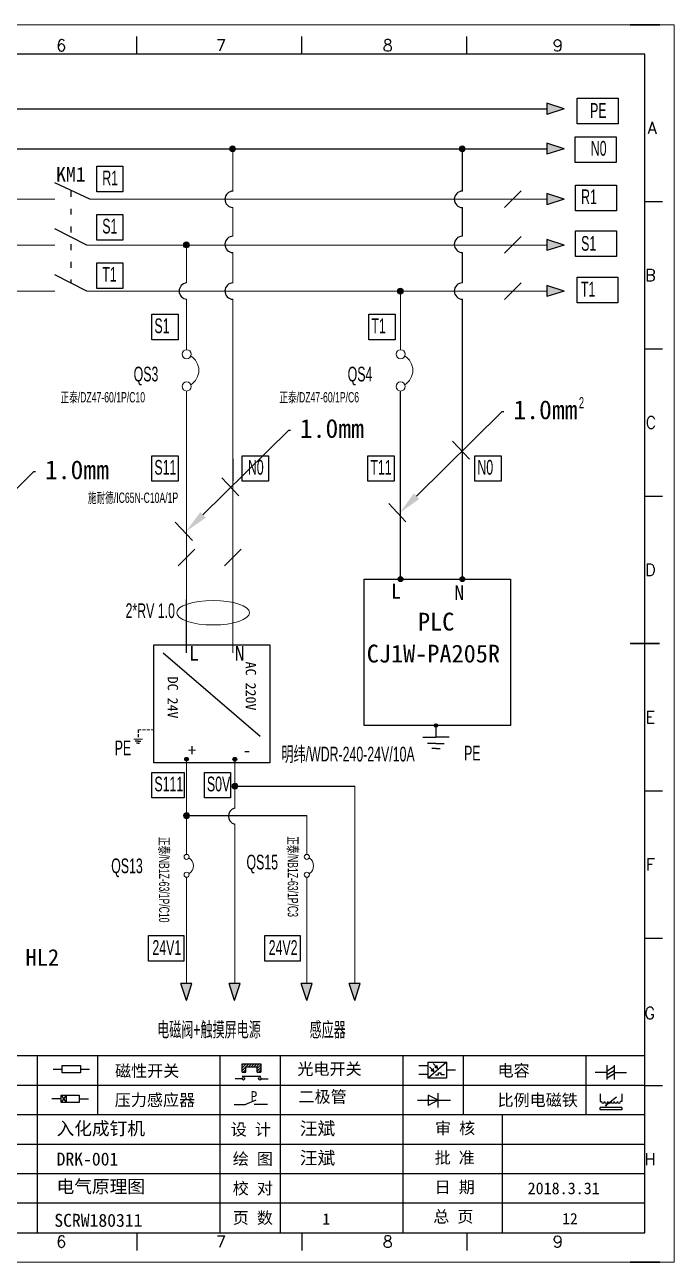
# Model space of a CAD drawing. Header units: millimetres. Extents: x 175 to 4940, y -2082 to 1907.
# Drawn here: x 737.3 to 847.6, y 660.9 to 870.9 of the extents above; entities that cross this region are included whole.
import ezdxf
from ezdxf import colors
from ezdxf.entities.mleader import LeaderData, LeaderLine
from ezdxf.enums import TextEntityAlignment as Align
from ezdxf.lldxf.tags import DXFTag
from ezdxf.math import Vec2, Vec3

# ---------------------------------------------------------------- set-up
doc = ezdxf.new("R2010")
doc.units = ezdxf.units.MM
doc.linetypes.add('2', pattern=[15, 1, -2, 1, -2, 1, -2, 1, -2, 1, -2])
doc.linetypes.add('DASHED', pattern=[0.75, 0.5, -0.25])
for name, color, linetype in [('AE_BOR', 1, 'Continuous'), ('MISC', 2, 'Continuous'), ('SYMS', 7, 'Continuous')]:
    doc.layers.add(name, color=color, linetype=linetype)
doc.layers.add('Dimension', color=3, linetype='Continuous', lineweight=13)
doc.styles.get("Standard").update_dxf_attribs({"font": ''})
doc.styles.add('WD', font='romans.shx', dxfattribs={"width": 0.8, "bigfont": 'gbcbig.shx'})
doc.styles.add('工程字', font='')
doc.styles.add('样式 0', font='')
doc.styles.add('样式 8', font='arial.ttf', dxfattribs={"width": 0.6, "height": 2.5})
doc.styles.add('汉字', font='')
doc.styles.get('Standard').set_extended_font_data('SimSun')
doc.styles.get('工程字').set_extended_font_data('SimSun')
doc.styles.get('样式 0').set_extended_font_data('KaiTi_GB2312')
doc.styles.get('汉字').set_extended_font_data('新宋体')
tags = doc.linetypes.add('HIDDEN2', pattern=[4.7625, 3.175, -1.5875]).pattern_tags.tags
tags[6:7] = [DXFTag(74, 4), DXFTag(75, 0), DXFTag(340, '0'), DXFTag(46, 1.0), DXFTag(50, 0.0), DXFTag(44, 0.0), DXFTag(45, 0.0)]
tags[4:5] = [DXFTag(74, 4), DXFTag(75, 0), DXFTag(340, '0'), DXFTag(46, 1.0), DXFTag(50, 0.0), DXFTag(44, 0.0), DXFTag(45, 0.0)]

# ---------------------------------------------------------------- blocks, each defined once
blk = doc.blocks.new('磁性开关')
at = {"linetype": 'ByBlock'}
h = blk.add_hatch(dxfattribs=at)
h.set_pattern_fill('ANSI31', color=256, scale=0.1, style=0)
h.paths.add_polyline_path([(-1910.88, -776.69), (-1910.88, -775.29), (-1907.69, -775.29), (-1907.69, -776.69), (-1908.31, -776.69), (-1908.31, -775.79), (-1910.25, -775.79), (-1910.25, -776.69)])
for p, q in [((-1910.88, -776.69), (-1910.88, -775.29)), ((-1910.88, -775.29), (-1907.69, -775.29)), ((-1910.88, -776.69), (-1910.25, -776.69)), ((-1910.25, -776.69), (-1910.25, -775.79)), ((-1910.25, -775.79), (-1908.31, -775.79)), ((-1908.31, -776.69), (-1908.31, -775.79)), ((-1908.31, -776.69), (-1907.69, -776.69)), ((-1907.69, -775.29), (-1907.69, -776.69)), ((-1910.91, -777.81), (-1912.09, -777.81)), ((-1910.88, -777.39), (-1907.69, -777.39)), ((-1907.66, -777.81), (-1906.48, -777.81))]:
    blk.add_line(p, q, dxfattribs=at)
for centre in [(-1910.68, -777.81), (-1907.88, -777.81)]:
    blk.add_circle(centre, 0.225, dxfattribs=at)
blk = doc.blocks.new('光电开关')
at = {"linetype": 'ByBlock'}
h = blk.add_hatch(dxfattribs=at)
h.set_pattern_fill('ANSI31', color=256, scale=0.01, style=0)
h.set_pattern_definition([(45, (0.172267, 0), (-0.0224506403, 0.0224506403), [])])
h.paths.add_polyline_path([(-1882.44, -776.34), (-1882.5, -775.91), (-1882.68, -776.07)])
h.paths.add_polyline_path([(-1882.86, -776.23), (-1882.44, -776.34), (-1882.68, -776.07)])
h.paths.add_polyline_path([(-1883.05, -776.88), (-1883.11, -776.45), (-1883.29, -776.61)])
h.paths.add_polyline_path([(-1883.47, -776.77), (-1883.05, -776.88), (-1883.29, -776.61)])
for p, q in [((-1884.01, -775.96), (-1885.56, -775.96)), ((-1880.91, -775.3), (-1884.01, -778.05)), ((-1883.75, -776.09), (-1883.05, -776.88)), ((-1883.11, -776.45), (-1883.47, -776.77)), ((-1883.05, -776.88), (-1883.47, -776.77)), ((-1883.14, -775.55), (-1882.44, -776.34)), ((-1883.05, -776.88), (-1883.11, -776.45)), ((-1882.5, -775.91), (-1882.86, -776.23)), ((-1882.44, -776.34), (-1882.86, -776.23)), ((-1882.44, -776.34), (-1882.5, -775.91)), ((-1879.37, -776.67), (-1880.91, -776.67)), ((-1884.01, -777.39), (-1885.56, -777.39)), ((-1882.78, -777.47), (-1882.23, -777.47)), ((-1882.23, -777.47), (-1882.23, -777.14)), ((-1882.23, -777.14), (-1881.78, -777.14)), ((-1881.78, -777.47), (-1881.78, -777.14)), ((-1881.23, -777.47), (-1881.78, -777.47))]:
    blk.add_line(p, q, dxfattribs=at)
blk.add_lwpolyline([(-1884.01, -775.3), (-1880.91, -775.3), (-1880.91, -778.05), (-1884.01, -778.05)], close=True, dxfattribs=at)
blk = doc.blocks.new('电磁阀线圈')
at = {"linetype": 'ByBlock'}
for p, q in [((-1854.61, -796.54), (-1856.17, -796.54)), ((-1854.61, -795.92), (-1853.75, -797.16)), ((-1853.75, -795.92), (-1854.61, -797.16)), ((-1853.75, -795.92), (-1853.75, -797.16)), ((-1851.53, -796.54), (-1849.97, -796.54))]:
    blk.add_line(p, q, dxfattribs=at)
blk.add_lwpolyline([(-1854.61, -795.92), (-1851.53, -795.92), (-1851.53, -797.16), (-1854.61, -797.16)], close=True, dxfattribs=at)
blk = doc.blocks.new('压力感应器')
at = {"linetype": 'ByBlock'}
for p, q in [((-1815.59, -777.73), (-1813.71, -776.93)), ((-1817.44, -777.73), (-1815.59, -777.73)), ((-1811.78, -777.73), (-1814.05, -777.73))]:
    blk.add_line(p, q, dxfattribs=at)
at = {"linetype": 'ByBlock', "insert": (-1814.65, -775.48), "char_height": 1.68, "width": 1.2242, "attachment_point": 1}
blk.add_mtext('{\\fNSimSun|b0|i0|c134|p49;P}', dxfattribs=at)
blk = doc.blocks.new('二极管')
at = {"linetype": 'ByBlock'}
for p, q in [((-1787.52, -776.77), (-1781.92, -776.77)), ((-1783.97, -776.77), (-1785.69, -775.9)), ((-1785.69, -775.9), (-1785.69, -777.65)), ((-1783.97, -776.77), (-1785.69, -777.65)), ((-1783.97, -777.99), (-1783.97, -775.56))]:
    blk.add_line(p, q, dxfattribs=at)
blk = doc.blocks.new('电容')
at = {"linetype": 'ByBlock'}
for p, q in [((-1756.08, -782.99), (-1756.08, -780.56)), ((-1754.86, -780.79), (-1756.08, -781.55)), ((-1754.86, -782.99), (-1754.86, -780.56)), ((-1756.08, -781.77), (-1758.13, -781.77)), ((-1754.86, -781.44), (-1756.08, -782.2)), ((-1754.86, -781.99), (-1756.08, -782.75)), ((-1754.86, -781.77), (-1752.81, -781.77))]:
    blk.add_line(p, q, dxfattribs=at)
blk = doc.blocks.new('比例电磁阀')
at = {"linetype": 'ByBlock'}
for p, q in [((-1757.26, -775.38), (-1757.26, -776.71)), ((-1757.26, -776.71), (-1757.05, -776.71)), ((-1754.5, -775.98), (-1756.35, -777.44)), ((-1753.58, -776.71), (-1753.8, -776.71)), ((-1753.58, -775.38), (-1753.58, -776.71)), ((-1753.6, -777.73), (-1757.25, -777.73)), ((-1757.25, -778.13), (-1757.25, -777.73)), ((-1753.6, -778.13), (-1757.25, -778.13)), ((-1756.35, -777.44), (-1756.25, -777.25)), ((-1756.35, -777.44), (-1756.15, -777.38)), ((-1756.15, -777.38), (-1756.25, -777.25)), ((-1753.6, -777.73), (-1753.6, -778.13))]:
    blk.add_line(p, q, dxfattribs=at)
for centre in [(-1756.78, -776.71), (-1756.24, -776.71), (-1755.7, -776.71), (-1755.15, -776.71), (-1754.61, -776.71), (-1754.07, -776.71)]:
    blk.add_arc(centre, 0.271, 180, 0, dxfattribs=at)
blk = doc.blocks.new('电阻')
at = {"linetype": 'ByBlock'}
for p, q in [((-3.09, 0), (-1.57, 0)), ((1.57, 0), (3.09, 0))]:
    blk.add_line(p, q, dxfattribs=at)
blk.add_lwpolyline([(-1.57, 0.63), (1.57, 0.63), (1.57, -0.63), (-1.57, -0.63)], close=True, dxfattribs=at)
blk = doc.blocks.new('WDDOT')
blk.add_hatch(color=256).paths.add_polyline_path([(0.5, 0, 1), (-0.5, 0, 1)])
blk.add_circle((0, 0), 0.5)

msp = doc.modelspace()

# ---------------------------------------------------------------- hatches: boundary and pattern name
for points in [[(828.913, 849.848), (825.995, 850.783), (825.995, 848.913)], [(828.913, 841.283), (825.995, 842.218), (825.995, 840.347)], [(828.913, 833.486), (825.995, 834.422), (825.995, 832.551)], [(828.913, 825.69), (825.995, 826.625), (825.995, 824.755)], [(764.806, 705.272), (765.741, 708.19), (763.87, 708.19)], [(772.965, 705.272), (773.901, 708.19), (772.03, 708.19)], [(785.219, 705.272), (786.155, 708.19), (784.284, 708.19)], [(793.379, 705.272), (794.314, 708.19), (792.444, 708.19)]]:
    msp.add_hatch(color=256).paths.add_polyline_path(points)
at = {"lineweight": -2}
for points in [[(773.124, 849.826, 1), (772.124, 849.826, 1)], [(812.114, 849.826, 1), (811.114, 849.826, 1)], [(765.285, 833.515, 1), (764.285, 833.515, 1)], [(800.615, 825.666, 1), (801.615, 825.666, 1)], [(773.527, 741.675, 1), (772.527, 741.675, 1)], [(765.318, 736.667, 1), (764.318, 736.667, 1)]]:
    msp.add_hatch(color=256, dxfattribs=at).paths.add_polyline_path(points)
h = msp.add_hatch(color=256)
edge = h.paths.add_edge_path()
edge.add_arc((801.123, 776.79), 0.297, 0, 360)
h = msp.add_hatch(color=256)
edge = h.paths.add_edge_path()
edge.add_arc((811.627, 776.79), 0.297, 0, 360)
h = msp.add_hatch(color=256)
edge = h.paths.add_edge_path()
edge.add_arc((807.146, 751.955), 0.297, 0, 360)
h = msp.add_hatch(color=256)
edge = h.paths.add_edge_path()
edge.add_arc((764.818, 746.239), 0.228, 0, 360)
h = msp.add_hatch(color=256)
edge = h.paths.add_edge_path()
edge.add_arc((773.008, 746.23), 0.228, 0, 360)
at = {"layer": 'MISC'}
msp.add_hatch(color=256, dxfattribs=at).paths.add_polyline_path([(828.913, 856.613), (825.995, 857.548), (825.995, 855.678)])

# ---------------------------------------------------------------- linework, layer by layer
for p, q in [((842.612, 865.881), (555.612, 865.881)), ((842.612, 665.881), (842.612, 865.881)), ((828.913, 849.848), (825.995, 850.783)), ((825.995, 850.783), (825.995, 848.913)), ((601.866, 849.848), (825.995, 849.848)), ((828.913, 849.848), (825.995, 848.913)), ((748.424, 841.28), (742.447, 844.029)), ((828.913, 841.283), (825.995, 842.218)), ((825.995, 842.218), (825.995, 840.347)), ((828.913, 841.283), (825.995, 840.347)), ((747.899, 833.484), (742.447, 836.233)), ((828.913, 833.486), (825.995, 834.422)), ((825.995, 834.422), (825.995, 832.551)), ((828.913, 833.486), (825.995, 832.551)), ((747.9, 825.687), (742.447, 828.437)), ((828.913, 825.69), (825.995, 826.625)), ((825.995, 826.625), (825.995, 824.755)), ((828.913, 825.69), (825.995, 824.755)), ((760.867, 764.299), (777.302, 750.158)), ((807.146, 752.241), (807.146, 750.001)), ((804.913, 749.984), (807.146, 750.001)), ((809.378, 749.984), (807.146, 750.001)), ((807.146, 748.913), (805.742, 748.913)), ((807.171, 748.048), (806.455, 748.048)), ((807.146, 748.913), (808.549, 748.913)), ((807.171, 748.048), (807.886, 748.048)), ((772.997, 741.673), (793.411, 741.673)), ((764.818, 736.67), (785.232, 736.67)), ((764.806, 705.272), (763.87, 708.19)), ((765.741, 708.19), (763.87, 708.19)), ((764.806, 705.272), (765.741, 708.19)), ((772.965, 705.272), (772.03, 708.19)), ((773.901, 708.19), (772.03, 708.19)), ((772.965, 705.272), (773.901, 708.19)), ((785.219, 705.272), (784.284, 708.19)), ((786.155, 708.19), (784.284, 708.19)), ((785.219, 705.272), (786.155, 708.19)), ((793.379, 705.272), (792.444, 708.19)), ((794.314, 708.19), (792.444, 708.19)), ((793.379, 705.272), (794.314, 708.19)), ((560.642, 665.881), (840.142, 665.881)), ((681.408, 665.881), (741.358, 665.881)), ((741.358, 665.881), (810.144, 665.881))]:
    msp.add_line(p, q)
at = {"lineweight": 0}
for p, q in [((772.689, 849.848), (772.684, 842.65)), ((772.682, 839.863), (772.679, 834.997)), ((764.818, 833.485), (764.818, 827.077)), ((772.677, 832.211), (772.674, 827.083)), ((801.148, 825.687), (801.148, 815.744)), ((764.818, 824.303), (764.818, 815.744)), ((772.678, 824.297), (772.678, 797.201)), ((764.818, 808.727), (764.818, 772.925)), ((772.653, 793.45), (772.653, 772.925)), ((772.671, 773.347), (772.671, 764.299))]:
    msp.add_line(p, q, dxfattribs=at)
at = {"lineweight": -3, "ltscale": 0.5}
for p, q in [((811.661, 842.65), (811.661, 849.848)), ((811.661, 834.998), (811.661, 839.862)), ((811.661, 827.084), (811.661, 832.21)), ((811.661, 776.785), (811.661, 824.296)), ((801.145, 776.785), (801.145, 808.727))]:
    msp.add_line(p, q, dxfattribs=at)
at = {"color": 1, "lineweight": -3}
for p, q in [((749.566, 846.857), (754.02, 846.857)), ((749.566, 842.505), (749.566, 846.857)), ((754.02, 842.505), (749.566, 842.505)), ((749.566, 838.679), (754.02, 838.679)), ((749.566, 834.327), (749.566, 838.679)), ((754.02, 834.327), (749.566, 834.327)), ((749.566, 830.501), (754.02, 830.501)), ((749.566, 826.148), (749.566, 830.501)), ((754.02, 826.148), (749.566, 826.148)), ((758.926, 821.767), (763.38, 821.767)), ((758.926, 817.414), (758.926, 821.767)), ((795.755, 821.767), (800.209, 821.767)), ((795.755, 817.414), (795.755, 821.767)), ((763.38, 817.414), (758.926, 817.414)), ((800.209, 817.414), (795.755, 817.414)), ((758.926, 797.754), (763.38, 797.754)), ((758.926, 793.402), (758.926, 797.754)), ((774.285, 797.754), (778.739, 797.754)), ((774.285, 793.402), (774.285, 797.754)), ((795.593, 797.754), (800.047, 797.754)), ((795.593, 793.402), (795.593, 797.754)), ((813.752, 797.754), (818.206, 797.754)), ((813.752, 793.402), (813.752, 797.754)), ((763.38, 793.402), (758.926, 793.402)), ((778.739, 793.402), (774.285, 793.402)), ((800.047, 793.402), (795.593, 793.402)), ((818.206, 793.402), (813.752, 793.402)), ((758.926, 744.017), (764.421, 744.017)), ((758.926, 739.665), (758.926, 744.017)), ((767.836, 744.017), (772.29, 744.017)), ((767.836, 739.665), (767.836, 744.017)), ((764.421, 739.665), (758.926, 739.665)), ((772.29, 739.665), (767.836, 739.665))]:
    msp.add_line(p, q, dxfattribs=at)
at = {"color": 1}
for p, q in [((754.02, 846.857), (754.02, 842.505)), ((754.02, 838.679), (754.02, 834.327)), ((754.02, 830.501), (754.02, 826.148)), ((763.38, 821.767), (763.38, 817.414)), ((800.209, 821.767), (800.209, 817.414)), ((763.38, 797.754), (763.38, 793.402)), ((778.739, 797.754), (778.739, 793.402)), ((800.047, 797.754), (800.047, 793.402)), ((818.206, 797.754), (818.206, 793.402)), ((764.421, 744.017), (764.421, 739.665)), ((772.29, 744.017), (772.29, 739.665))]:
    msp.add_line(p, q, dxfattribs=at)
at = {"color": 6, "linetype": '2'}
msp.add_line((745.173, 842.654), (745.173, 827.062), dxfattribs=at)
at = {"color": 6, "linetype": 'HIDDEN2', "lineweight": -3, "ltscale": 0.5}
for p, q in [((809.953, 800.214), (812.861, 797.138)), ((770.811, 794.003), (773.719, 790.927)), ((799.149, 789.617), (802.057, 786.542)), ((762.894, 786.449), (765.802, 783.374))]:
    msp.add_line(p, q, dxfattribs=at)
at = {"color": 0, "lineweight": -2}
for p, q in [((772.678, 797.201), (772.653, 793.45)), ((739.445, 695.881), (739.445, 685.881)), ((749.683, 695.881), (749.683, 685.881)), ((770.494, 695.881), (770.494, 685.881)), ((780.732, 695.881), (780.732, 685.881)), ((801.542, 695.881), (801.542, 685.881)), ((811.78, 695.881), (811.78, 685.881)), ((832.59, 695.881), (832.59, 685.881)), ((739.445, 685.881), (739.445, 665.965)), ((770.494, 685.881), (770.494, 665.881)), ((780.732, 685.881), (780.732, 665.881)), ((801.542, 685.881), (801.542, 665.881)), ((818.394, 685.881), (818.394, 665.881))]:
    msp.add_line(p, q, dxfattribs=at)
at = {"color": 0, "ltscale": 2}
for p, q in [((764.818, 764.299), (764.818, 773.347)), ((842.612, 665.881), (842.612, 687.327)), ((810.144, 665.881), (840.142, 665.881)), ((810.144, 665.881), (842.612, 665.881))]:
    msp.add_line(p, q, dxfattribs=at)
at = {"color": 2, "linetype": 'DASHED'}
msp.add_line((756.584, 751.221), (756.584, 749.668), dxfattribs=at)
at = {"color": 2, "linetype": 'DASHED', "lineweight": 0}
msp.add_line((756.584, 751.221), (759.341, 751.221), dxfattribs=at)
at = {"color": 2, "lineweight": 0}
for p, q in [((756.584, 749.668), (755.859, 749.668)), ((756.595, 749.661), (757.321, 749.661))]:
    msp.add_line(p, q, dxfattribs=at)
at = {"color": 2}
for p, q in [((756.584, 749.294), (756.101, 749.294)), ((756.584, 748.995), (756.338, 748.995)), ((756.584, 749.294), (757.068, 749.294)), ((756.584, 748.995), (756.831, 748.995))]:
    msp.add_line(p, q, dxfattribs=at)
at = {"linetype": 'ByBlock'}
for p, q in [((842.612, 695.881), (555.612, 695.881)), ((842.612, 690.881), (555.612, 690.881)), ((842.612, 685.881), (555.612, 685.881)), ((842.612, 680.881), (555.612, 680.881)), ((842.612, 675.881), (555.612, 675.881)), ((842.612, 670.881), (718.635, 670.881))]:
    msp.add_line(p, q, dxfattribs=at)
at = {"color": 1, "lineweight": -3}
for points in [[(831.131, 858.428), (838.072, 858.428), (838.072, 854.075), (831.131, 854.075)], [(830.79, 851.884), (837.731, 851.884), (837.731, 847.532), (830.79, 847.532)], [(830.85, 843.661), (837.791, 843.661), (837.791, 839.308), (830.85, 839.308)], [(830.85, 835.899), (837.791, 835.899), (837.791, 831.546), (830.85, 831.546)], [(831.105, 828.064), (838.046, 828.064), (838.046, 823.711), (831.105, 823.711)], [(758.354, 716.343), (764.354, 716.343), (764.378, 711.991), (758.354, 711.991)], [(778.096, 716.343), (784.096, 716.343), (784.12, 711.991), (778.096, 711.991)]]:
    msp.add_lwpolyline(points, close=True, dxfattribs=at)
at = {"lineweight": -3}
msp.add_lwpolyline([(794.98, 776.79), (819.788, 776.79), (819.788, 751.955), (794.98, 751.955)], close=True, dxfattribs=at)
msp.add_lwpolyline([(759.245, 765.633), (778.967, 765.633), (778.967, 745.633), (759.245, 745.622)], close=True)
at = {"lineweight": 0}
for centre, radius in [((772.624, 849.826), 0.5), ((811.614, 849.826), 0.5), ((764.785, 833.515), 0.5), ((801.115, 825.666), 0.5), ((764.819, 814.973), 0.77), ((801.149, 814.973), 0.77), ((764.819, 809.497), 0.77), ((801.149, 809.497), 0.77), ((773.027, 741.675), 0.5), ((764.818, 736.667), 0.5), ((764.818, 729.675), 0.428), ((785.232, 729.675), 0.428), ((764.818, 726.633), 0.428), ((785.232, 726.633), 0.428)]:
    msp.add_circle(centre, radius, dxfattribs=at)
for centre, radius in [((801.123, 776.79), 0.415), ((801.123, 776.79), 0.297), ((811.627, 776.79), 0.415), ((811.627, 776.79), 0.297), ((807.146, 751.955), 0.297), ((764.818, 746.239), 0.319), ((764.818, 746.239), 0.228), ((773.008, 746.23), 0.319), ((773.008, 746.23), 0.228)]:
    msp.add_circle(centre, radius)
at = {"color": 0, "ltscale": 2}
for centre, start, end in [((772.73, 841.256), 90, 268.03531), ((811.666, 841.256), 90, 269.77553), ((772.73, 833.604), 90, 267.85201), ((811.666, 833.604), 90, 269.77553), ((764.956, 825.69), 95.67525, 264.32475), ((772.73, 825.69), 90, 267.85201), ((811.666, 825.69), 90, 269.77553), ((773.314, 736.588), 103.12713, 256.87287)]:
    msp.add_arc(centre, 1.394, start, end, dxfattribs=at)
at = {"lineweight": 0}
for centre, radius in [((764.054, 812.235), 2.843), ((800.384, 812.235), 2.843), ((764.393, 728.154), 1.579), ((784.807, 728.154), 1.579)]:
    msp.add_arc(centre, radius, 301.18201, 58.81799, dxfattribs=at)
at = {"color": 3, "lineweight": 0}
msp.add_ellipse((769.317, 771.103), major_axis=(-6.174, 0), ratio=0.3366773, dxfattribs=at)
at = {"layer": 'AE_BOR', "color": 1, "lineweight": 15}
for p, q in [((550.608, 870.881), (847.608, 870.881)), ((847.608, 870.881), (847.608, 660.881)), ((847.608, 660.881), (550.608, 660.881))]:
    msp.add_line(p, q, dxfattribs=at)
at = {"layer": 'AE_BOR', "lineweight": 30}
for p, q in [((845.142, 870.881), (840.142, 870.881)), ((845.142, 660.881), (840.142, 660.881))]:
    msp.add_line(p, q, dxfattribs=at)
at = {"layer": 'AE_BOR'}
for p, q in [((756.392, 865.881), (756.392, 868.881)), ((784.392, 865.881), (784.392, 868.881)), ((812.392, 865.881), (812.392, 868.881)), ((842.612, 840.881), (845.612, 840.881)), ((842.612, 815.881), (845.612, 815.881)), ((842.612, 790.881), (845.612, 790.881)), ((842.612, 740.881), (845.612, 740.881)), ((842.612, 715.881), (845.612, 715.881)), ((842.612, 690.881), (845.612, 690.881)), ((756.392, 665.881), (756.392, 662.881)), ((784.392, 665.881), (784.392, 662.881)), ((812.392, 665.881), (812.392, 662.881))]:
    msp.add_line(p, q, dxfattribs=at)
at = {"layer": 'AE_BOR', "color": 2, "lineweight": 30}
msp.add_line((840.112, 765.881), (845.112, 765.881), dxfattribs=at)
at = {"layer": 'Dimension', "lineweight": 0}
for p, q in [((818.804, 839.869), (821.632, 842.698)), ((818.804, 832.107), (821.632, 834.936)), ((818.804, 824.273), (821.632, 827.101)), ((763.409, 779.052), (766.238, 781.88)), ((771.255, 779.052), (774.083, 781.88))]:
    msp.add_line(p, q, dxfattribs=at)
at = {"layer": 'MISC'}
for p, q in [((828.913, 856.613), (825.995, 857.548)), ((825.995, 857.548), (825.995, 855.678)), ((573.908, 856.613), (825.995, 856.613)), ((828.913, 856.613), (825.995, 855.678)), ((807.335, 751.955), (807.335, 751.955))]:
    msp.add_line(p, q, dxfattribs=at)
at = {"layer": 'SYMS', "color": 0, "linetype": 'ByBlock', "lineweight": 0}
for p, q in [((618.653, 841.276), (742.447, 841.28)), ((748.423, 841.28), (825.995, 841.283)), ((618.592, 833.48), (742.447, 833.484)), ((747.899, 833.484), (825.995, 833.486)), ((618.667, 825.687), (742.447, 825.687)), ((747.9, 825.687), (825.995, 825.687)), ((764.818, 746.239), (764.818, 730.103)), ((772.997, 745.911), (772.997, 737.945)), ((793.411, 741.673), (793.411, 708.19)), ((772.997, 735.23), (772.997, 708.19)), ((785.232, 736.67), (785.232, 730.103)), ((764.818, 726.205), (764.818, 708.19)), ((785.232, 726.205), (785.232, 708.19))]:
    msp.add_line(p, q, dxfattribs=at)

# ---------------------------------------------------------------- block references
msp.add_blockref('电阻', (745.264, 693.657))
at = {"linetype": 'ByBlock'}
for name, p in [('磁性开关', (2685.137, 1469.84)), ('光电开关', (2689.833, 1470.149)), ('电容', (2592.3, 1474.862)), ('电磁阀线圈', (2598.133, 1485.178)), ('压力感应器', (2590.332, 1465.396)), ('二极管', (2591.52, 1465.154)), ('比例电磁阀', (2592.3, 1464.862))]:
    msp.add_blockref(name, p, dxfattribs=at)
at = {"layer": 'SYMS', "lineweight": -3}
for p, xscale, yscale, zscale in [((801.123, 776.79), 0.3779999999998836, 0.3779999999998836, 0.3779999999998836), ((811.627, 776.79), 0.3779999999998836, 0.3779999999998836, 0.3779999999998836), ((807.146, 751.955), 0.3779999999998836, 0.3779999999998836, 0.3779999999998836), ((807.146, 751.955), 0.3779999999998836, 0.3779999999998836, 0.3779999999998836), ((764.818, 746.239), 0.2902567646965026, 0.2902567646965026, 0.2902567646965026), ((773.008, 746.23), 0.2902567646965026, 0.2902567646965026, 0.2902567646965026)]:
    msp.add_blockref('WDDOT', p, dxfattribs=dict(at, xscale=xscale, yscale=yscale, zscale=zscale))

# ---------------------------------------------------------------- texts
at = {"color": 3, "lineweight": 0, "style": '样式 8', "width": 0.6}
for s, p in [('电磁阀+触摸屏电源', (768.624, 700.413)), ('感应器', (788.777, 700.413))]:
    msp.add_text(s, height=2.5, dxfattribs=at).set_placement(p, align=Align.MIDDLE)
at = {"attachment_point": 1}
for s, insert, char_height, width, style in [('N0', (833.438, 851.16), 2.5, 4.96666, '样式 8'), ('KM1', (742.655, 846.74), 2.475, 1.87004, '工程字'), ('R1', (750.513, 846.133), 2.5, 4.96666, '样式 8'), ('R1', (831.797, 842.936), 2.5, 4.96666, '样式 8'), ('S1', (750.513, 837.955), 2.5, 4.96666, '样式 8'), ('S1', (831.802, 835.028), 2.5, 4.96666, '样式 8'), ('T1', (750.513, 829.776), 2.5, 4.96666, '样式 8'), ('T1', (831.772, 827.256), 2.5, 4.96666, '样式 8'), ('S1', (759.363, 821.042), 2.5, 4.96666, '样式 8'), ('T1', (796.192, 821.042), 2.5, 4.96666, '样式 8'), ('2', (831.405, 807.702), 1.92, 4.96666, '样式 8'), ('S11', (759.363, 797.03), 2.5, 4.96666, '样式 8'), ('N0', (775.232, 797.03), 2.5, 4.96666, '样式 8'), ('T11', (796.03, 797.03), 2.5, 4.96666, '样式 8'), ('N0', (814.189, 797.03), 2.5, 4.96666, '样式 8'), ('S111', (759.363, 743.293), 2.5, 4.96666, '样式 8'), ('S0V', (768.273, 743.293), 2.5, 4.96666, '样式 8'), ('24V1', (759.021, 715.536), 2.5, 4.96666, '样式 8'), ('24V2', (778.763, 715.536), 2.5, 4.96666, '样式 8')]:
    msp.add_mtext(s, dxfattribs=dict(at, insert=insert, char_height=char_height, width=width, style=style))
for s, insert, char_height, width in [('L', (799.526, 776.012), 2.5, 8.02692), ('N', (810.266, 775.751), 2.5, 8.02692), ('L', (765.207, 765.457), 2.5, 8.02692), ('N', (772.986, 765.452), 2.5, 8.02692), ('入化成钉机', (742.755, 684.68), 2.2, 24.33474), ('汪斌', (784.041, 684.68), 2.2, 15.31746), ('DRK-001', (742.755, 679.496), 2.2, 25.88003), ('汪斌', (784.041, 679.68), 2.2, 15.31746), ('{\\fKaiTi_GB2312|b0|i0|c134|p49;电气原理图}', (742.755, 674.828), 2.2, 25.88003), ('{\\fKaiTi_GB2312|b0|i0|c134|p49;2018.3.31}', (822.712, 674.426), 2, 60.2542), ('{\\fKaiTi_GB2312|b0|i0|c134|p49;SCRW180311}', (742.367, 669.097), 2.2, 25.68687), ('{\\fKaiTi_GB2312|b0|i0|c134|p49;1}', (787.876, 669.183), 1.92, 10.15907), ('{\\fKaiTi_GB2312|b0|i0|c134|p49;12}', (828.604, 669.235), 1.92, 11.84593)]:
    msp.add_mtext(s, dxfattribs=dict(at, insert=insert, char_height=char_height, width=width))
at = {"lineweight": -3, "char_height": 3.024, "width": 16.90859, "attachment_point": 1}
for s, insert in [('{\\fNSimSun|b0|i0|c134|p49;PLC}', (804.102, 771.107)), ('{\\fNSimSun|b0|i0|c134|p49;CJ1W-PA205R}', (795.404, 765.682))]:
    msp.add_mtext(s, dxfattribs=dict(at, insert=insert))
at = {"lineweight": -3, "char_height": 1.74154, "attachment_point": 1, "rotation": 270}
for s, insert, width in [('{\\fNSimSun|b0|i0|c134|p49;AC 220V}', (776.609, 762.807), 18.52931), ('{\\fNSimSun|b0|i0|c134|p49;DC 24V}', (763.365, 760.26), 20.7882)]:
    msp.add_mtext(s, dxfattribs=dict(at, insert=insert, width=width))
at = {"char_height": 2, "attachment_point": 1, "style": '汉字'}
for s, insert in [('{\\fKaiTi_GB2312|b0|i0|c134|p49;磁性开关}', (752.68, 694.352)), ('{\\fKaiTi_GB2312|b0|i0|c134|p49;光电开关}', (783.631, 694.689)), ('{\\fKaiTi_GB2312|b0|i0|c134|p49;电容}', (817.607, 694.402)), ('{\\fKaiTi_GB2312|b0|i0|c134|p49;压力感应器}', (752.627, 689.411)), ('{\\fKaiTi_GB2312|b0|i0|c134|p49;二极管}', (783.813, 689.973)), ('{\\fKaiTi_GB2312|b0|i0|c134|p49;比例电磁铁}', (817.607, 689.402)), ('{\\fKaiTi_GB2312|b0|i0|c134|p0;设 计}', (772.329, 684.421)), ('{\\fKaiTi_GB2312|b0|i0|c134|p0;审 核}', (806.997, 684.63)), ('{\\fKaiTi_GB2312|b0|i0|c134|p0;绘 图}', (772.658, 679.421)), ('{\\fKaiTi_GB2312|b0|i0|c134|p0;批 准}', (806.927, 679.63)), ('{\\fKaiTi_GB2312|b0|i0|c134|p0;校 对}', (772.658, 674.421)), ('{\\fKaiTi_GB2312|b0|i0|c134|p0;日 期}', (806.927, 674.63)), ('{\\fKaiTi_GB2312|b0|i0|c134|p0;总 页}', (806.699, 669.63)), ('{\\fKaiTi_GB2312|b0|i0|c134|p0;页 数}', (772.658, 669.421))]:
    msp.add_mtext(s, dxfattribs=dict(at, insert=insert))
at = {"lineweight": 0, "style": '样式 8', "width": 0.6}
for tag, height, p in [('QS3', 2.5, (760.03, 810.352)), ('QS4', 2.5, (796.36, 810.352)), ('正泰/DZ47-60/1P/C10', 1.75, (757.771, 806.794)), ('正泰/DZ47-60/1P/C6', 1.75, (794.101, 806.794)), ('施耐德/IC65N-C10A/1P', 1.75, (763.4, 789.742)), ('明纬/WDR-240-24V/10A', 2.5, (803.544, 745.866)), ('QS13', 2.5, (757.384, 726.901)), ('QS15', 2.5, (780.347, 727.537))]:
    msp.add_attdef(tag, text='', height=height, dxfattribs=at).set_placement(p, align=Align.RIGHT)
for tag, p in [('正泰/NB1Z-63/1P/C3', (781.996, 719.471)), ('正泰/NB1Z-63/1P/C10', (760.147, 718.532))]:
    msp.add_attdef(tag, text='', height=1.75, rotation=270, dxfattribs=at).set_placement(p, align=Align.RIGHT)
at = {"layer": 'AE_BOR', "style": 'WD'}
for s, p in [('6', (743.548, 866.381)), ('7', (770.646, 866.381)), ('8', (798.976, 866.381)), ('9', (827.84, 866.381)), ('6', (743.548, 663.381)), ('7', (770.646, 663.381)), ('8', (798.976, 663.381)), ('9', (827.84, 663.381))]:
    msp.add_text(s, height=2, dxfattribs=at).set_placement(p, align=Align.CENTER)
for s, p in [('A', (844.636, 853.381)), ('B', (844.445, 828.381)), ('C', (844.54, 803.381)), ('D', (844.445, 778.381)), ('E', (844.35, 753.381)), ('F', (844.35, 728.381)), ('F', (844.35, 728.381)), ('G', (844.35, 703.162)), ('H', (844.445, 678.381))]:
    msp.add_text(s, height=2, dxfattribs=at).set_placement(p, align=Align.MIDDLE_RIGHT)
at = {"layer": 'Dimension', "color": 1, "lineweight": 0, "style": '样式 8', "width": 0.6}
msp.add_text('2*RV 1.0', height=2.5, dxfattribs=at).set_placement((762.849, 770.196), align=Align.RIGHT)
at = {"layer": 'MISC', "char_height": 2.5, "width": 4.96666, "attachment_point": 1, "style": '样式 8'}
for insert in [(832.101, 857.581), (751.4, 749.415), (810.709, 748.527)]:
    msp.add_mtext('\\pi1.2228;PE', dxfattribs=dict(at, insert=insert))
at = {"layer": 'MISC', "color": 0, "attachment_point": 1, "style": '样式 0'}
for s, insert, char_height, width in [('\\pi1.4474;{\\fNSimSun|b0|i0|c134|p49;+}', (763.603, 748.787), 2.0318, 4.12509), ('\\pi1.4361;{\\fNSimSun|b0|i0|c134|p49;-}', (772.935, 748.769), 2.0318, 4.12509), ('HL2', (737.474, 714.018), 2.8, 5.01683)]:
    msp.add_mtext(s, dxfattribs=dict(at, insert=insert, char_height=char_height, width=width))

# ---------------------------------------------------------------- leaders
at = {"linetype": 'HIDDEN2', "lineweight": -3, "ltscale": 0.5}
ml = msp.add_multileader_mtext('Standard', dxfattribs=at)
ml.set_content('1.0mm', color=256)
ml.set_leader_properties()
ml.build(insert=Vec2(0, 0))
ml.multileader.update_dxf_attribs({"text_right_attachment_type": 6, "dogleg_length": 0.36})
ctx = ml.context
ctx.base_point, ctx.char_height, ctx.landing_gap_size, ctx.plane_origin = Vec3(818.702, 805.225), 3.2, 1.6, Vec3(801.011, 788.064)
ctx.right_attachment = 6
notes = []
notes.append((ctx, [(0, (1, 1, 0), (818.414, 805.225), (1, 0), 0.288, [(0, [(801.011, 788.064)], 0, [])])]))
ctx.mtext.insert, ctx.mtext.flow_direction = Vec3(820.302, 807.145), 5
ml = msp.add_multileader_mtext('Standard', dxfattribs=at)
ml.set_content('1.0mm', color=256)
ml.set_leader_properties()
ml.build(insert=Vec2(0, 0))
ml.multileader.update_dxf_attribs({"text_right_attachment_type": 6, "dogleg_length": 0.36})
ctx = ml.context
ctx.base_point, ctx.char_height, ctx.landing_gap_size, ctx.plane_origin = Vec3(782.447, 802.057), 3.2, 1.6, Vec3(764.756, 784.896)
ctx.right_attachment = 6
notes.append((ctx, [(0, (1, 1, 0), (782.159, 802.057), (1, 0), 0.288, [(0, [(764.756, 784.896)], 0, [])])]))
ctx.mtext.insert, ctx.mtext.flow_direction = Vec3(784.047, 803.977), 5
ml = msp.add_multileader_mtext('Standard', dxfattribs=at)
ml.set_content('1.0mm', color=256)
ml.set_leader_properties()
ml.build(insert=Vec2(0, 0))
ml.multileader.update_dxf_attribs({"text_right_attachment_type": 6, "dogleg_length": 0.36})
ctx = ml.context
ctx.base_point, ctx.char_height, ctx.landing_gap_size, ctx.plane_origin = Vec3(739.167, 795.042), 3.2, 1.6, Vec3(721.477, 777.881)
ctx.right_attachment = 6
notes.append((ctx, [(0, (1, 1, 0), (738.879, 795.042), (1, 0), 0.288, [(0, [(721.477, 777.881)], 0, [])])]))
ctx.mtext.insert, ctx.mtext.flow_direction = Vec3(740.767, 796.962), 5
for ctx, leaders in notes:
    for number, flags, end, landing, length, lines in leaders:
        leader = LeaderData()
        leader.index, (leader.has_last_leader_line, leader.has_dogleg_vector, leader.attachment_direction) = number, flags
        leader.last_leader_point, leader.dogleg_vector, leader.dogleg_length = Vec3(end), Vec3(landing), length
        for number, points, colour, breaks in lines:
            line = LeaderLine()
            line.index, line.vertices, line.color, line.breaks = number, Vec3.list(points), colors.encode_raw_color(colour), breaks
            leader.lines.append(line)
        ctx.leaders.append(leader)

doc.saveas('drawing.dxf')
